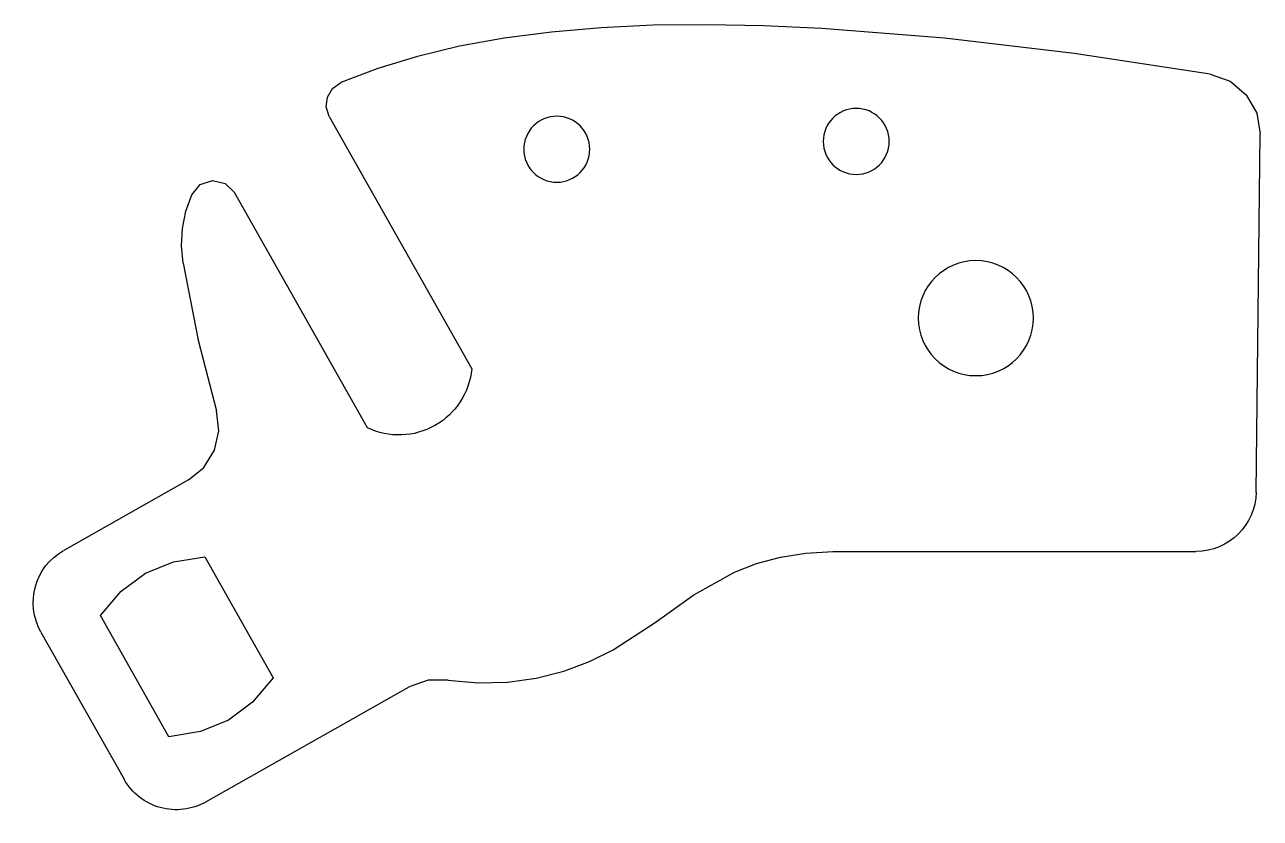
# Model space of a CAD drawing. Header units: millimetres. Extents: x -67 to 36, y -22 to 44.
import ezdxf

# ---------------------------------------------------------------- set-up
doc = ezdxf.new("R2010")
doc.units = ezdxf.units.MM

msp = doc.modelspace()

# ---------------------------------------------------------------- linework, layer by layer
at = {"layer": 'INTERIOR_PROFILES'}
for p, q in [((-52.39, -0.44), (-46.69, -10.54)), ((-55.4, -15.46), (-61.1, -5.36))]:
    msp.add_line(p, q, dxfattribs=at)
for points in [[(-61.1, -5.36), (-59.38, -3.33), (-57.36, -1.81), (-55.02, -0.87), (-52.39, -0.44)], [(-46.69, -10.54), (-48.41, -12.57), (-50.43, -14.09), (-52.77, -15.03), (-55.4, -15.46)]]:
    msp.add_lwpolyline(points, dxfattribs=at)
at = {"layer": 'INTERIOR_PROFILES', "extrusion": (0, 0, -1)}
for centre, radius in [((23.04, 33.54), 2.75), ((-1.95, 34.2), 2.75), ((-11.93, 19.46), 4.8)]:
    msp.add_circle(centre, radius, dxfattribs=at)
at = {"layer": 'OUTER_PROFILES'}
for p, q in [((-42.02, 36.27), (-30.13, 15.22)), ((35.31, 4.94), (35.66, 34.82)), ((-38.83, 10.31), (-49.92, 29.93)), ((-53.77, 5.96), (-64.17, 0.08)), ((0, 0), (30.31, 0)), ((-66.07, -6.73), (-59.13, -19.01)), ((-52.32, -20.9), (-35.34, -11.31))]:
    msp.add_line(p, q, dxfattribs=at)
for points in [[(31.48, 39.81), (20.12, 41.52), (9.3, 42.8), (-0.92, 43.62), (-5.79, 43.84), (-10.49, 43.93), (-15.01, 43.88), (-19.34, 43.68), (-23.48, 43.32), (-27.42, 42.81), (-31.14, 42.13), (-34.66, 41.29), (-37.96, 40.28), (-41.05, 39.1)], [(31.48, 39.81), (33.14, 39.22), (34.49, 38.09), (35.37, 36.56), (35.66, 34.82)], [(-42.02, 36.27), (-42.27, 37.07), (-42.17, 37.9), (-41.74, 38.62), (-41.05, 39.1)], [(-53.48, 29.75), (-52.79, 30.59), (-51.75, 30.94), (-50.69, 30.69), (-49.92, 29.93)], [(-54.21, 24.03), (-54.34, 25.49), (-54.27, 26.94), (-53.98, 28.38), (-53.48, 29.75)], [(-54.21, 24.03), (-52.95, 17.62), (-51.43, 11.73)], [(-53.77, 5.96), (-52.47, 7.01), (-51.59, 8.44), (-51.23, 10.07), (-51.43, 11.73)], [(-32.11, -10.73), (-29.63, -10.96), (-27.16, -10.91), (-24.75, -10.57), (-22.45, -9.99), (-20.3, -9.18), (-18.33, -8.2), (-14.82, -5.92), (-11.59, -3.62), (-8.21, -1.72), (-6.36, -1.01), (-4.38, -0.48), (-2.26, -0.14), (0, 0)], [(-32.11, -10.73), (-33.77, -10.75), (-35.34, -11.31)]]:
    msp.add_lwpolyline(points, dxfattribs=at)
at = {"layer": 'OUTER_PROFILES', "extrusion": (0, 0, -1)}
for centre, radius, start, end in [((36.2, 15.81), 6.1, 185.4865, 295.5904), ((-30.31, 5), 5, 180.6679, 270), ((61.72, -4.27), 5, -29.4616, 60.5384), ((54.78, -16.55), 5, 240.5384, 330.5384)]:
    msp.add_arc(centre, radius, start, end, dxfattribs=at)

doc.saveas('drawing.dxf')
